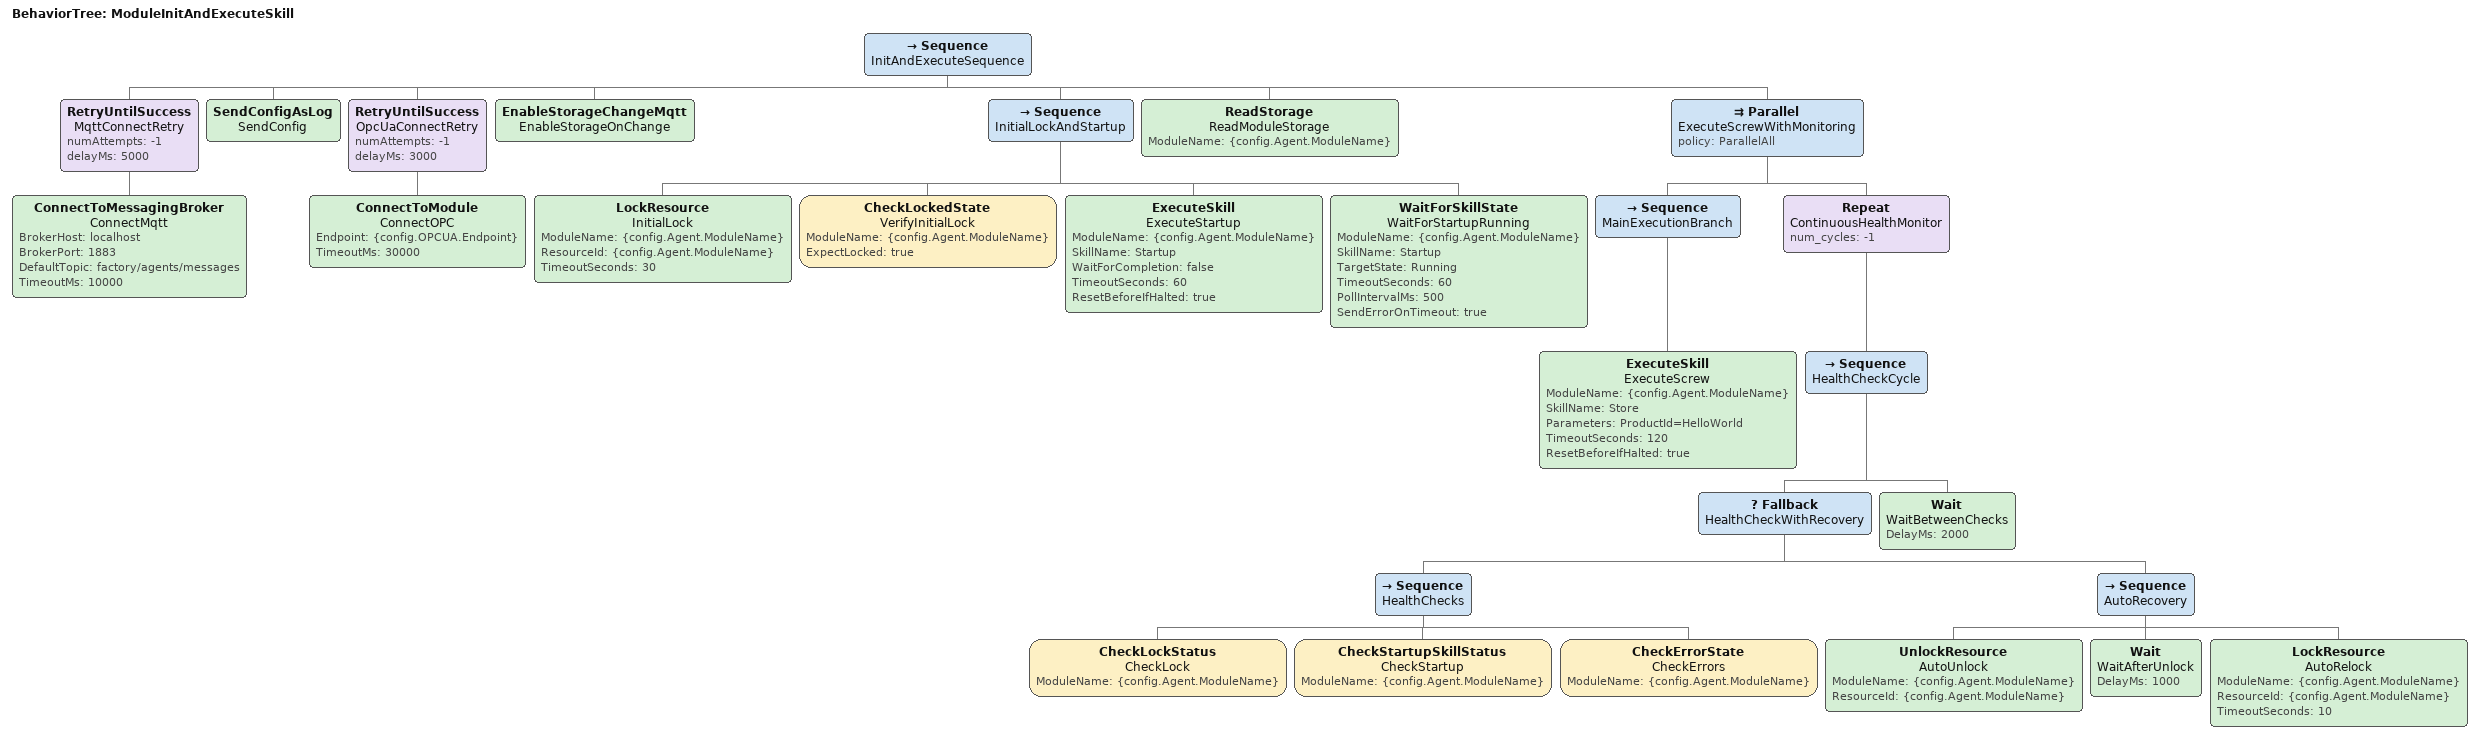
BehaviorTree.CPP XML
<?xml version="1.0" encoding="UTF-8"?>
<root BTCPP_format="4" main_tree_to_execute="ModuleInitAndExecuteSkill">
  <BehaviorTree ID="ModuleInitAndExecuteSkill">
    <Sequence name="InitAndExecuteSequence">

      <!-- ==================== SCHRITT 1: MQTT BROKER VERBINDUNG ==================== -->
      <RetryUntilSuccess name="MqttConnectRetry" numAttempts="-1" delayMs="5000">
        <ConnectToMessagingBroker
          name="ConnectMqtt"
          BrokerHost="localhost"
          BrokerPort="1883"
          DefaultTopic="factory/agents/messages"
          TimeoutMs="10000" />
      </RetryUntilSuccess>

      <!-- ==================== SCHRITT 2: CONFIG ALS MQTT LOG SENDEN ==================== -->
      <SendConfigAsLog name="SendConfig" />

      <!-- ==================== SCHRITT 3: OPC UA VERBINDUNG MIT RETRY ==================== -->
      <RetryUntilSuccess name="OpcUaConnectRetry" numAttempts="-1" delayMs="3000">
        <ConnectToModule
          name="ConnectOPC"
          Endpoint="{config.OPCUA.Endpoint}"
          TimeoutMs="30000" />
      </RetryUntilSuccess>

      <!-- Storage MQTT OnChange aktivieren -->
      <EnableStorageChangeMqtt name="EnableStorageOnChange" />

      <!-- ==================== SCHRITT 4: INITIAL LOCK + STARTUP ==================== -->
      <Sequence name="InitialLockAndStartup">
        <LockResource
          name="InitialLock"
          ModuleName="{config.Agent.ModuleName}"
          ResourceId="{config.Agent.ModuleName}"
          TimeoutSeconds="30" />

        <CheckLockedState
          name="VerifyInitialLock"
          ModuleName="{config.Agent.ModuleName}"
          ExpectLocked="true" />

        <ExecuteSkill
          name="ExecuteStartup"
          ModuleName="{config.Agent.ModuleName}"
          SkillName="Startup"
          WaitForCompletion="false"
          TimeoutSeconds="60"
          ResetBeforeIfHalted="true" />

        <WaitForSkillState
          name="WaitForStartupRunning"
          ModuleName="{config.Agent.ModuleName}"
          SkillName="Startup"
          TargetState="Running"
          TimeoutSeconds="60"
          PollIntervalMs="500"
          SendErrorOnTimeout="true" />
      </Sequence>

      <!-- ==================== SCHRITT 5: STORAGE AUSLESEN ==================== -->
      <ReadStorage
        name="ReadModuleStorage"
        ModuleName="{config.Agent.ModuleName}" />

      <!-- ==================== SCHRITT 6: SCREW SKILL MIT PARALLEL MONITORING ==================== -->
      <Parallel name="ExecuteScrewWithMonitoring" policy="ParallelAll">

        <!-- Main Execution Branch -->
        <Sequence name="MainExecutionBranch">
          <ExecuteSkill
            name="ExecuteScrew"
            ModuleName="{config.Agent.ModuleName}"
            SkillName="Store"
            Parameters="ProductId=HelloWorld"
            TimeoutSeconds="120"
            ResetBeforeIfHalted="true" />
        </Sequence>

        <!-- Continuous Health Monitor Branch -->
        <Repeat name="ContinuousHealthMonitor" num_cycles="-1">
          <Sequence name="HealthCheckCycle">

            <!-- Health Checks mit Recovery Fallback -->
            <Fallback name="HealthCheckWithRecovery">

              <!-- Try Health Checks -->
              <Sequence name="HealthChecks">
                <CheckLockStatus
                  name="CheckLock"
                  ModuleName="{config.Agent.ModuleName}" />

                <CheckStartupSkillStatus
                  name="CheckStartup"
                  ModuleName="{config.Agent.ModuleName}" />

                <CheckErrorState
                  name="CheckErrors"
                  ModuleName="{config.Agent.ModuleName}" />
              </Sequence>

              <!-- If Health Check Failed → Trigger Recovery -->
                <Sequence name="AutoRecovery">
                <UnlockResource name="AutoUnlock" ModuleName="{config.Agent.ModuleName}" ResourceId="{config.Agent.ModuleName}" />
                <Wait name="WaitAfterUnlock" DelayMs="1000" />
                <LockResource name="AutoRelock" ModuleName="{config.Agent.ModuleName}" ResourceId="{config.Agent.ModuleName}" TimeoutSeconds="10" />
              </Sequence>

            </Fallback>

            <!-- Wait before next check -->
            <Wait name="WaitBetweenChecks" DelayMs="2000" />

          </Sequence>
        </Repeat>

      </Parallel>

    </Sequence>
  </BehaviorTree>

  <!-- TreeNodesModel for Groot2 Editor -->
</root>
